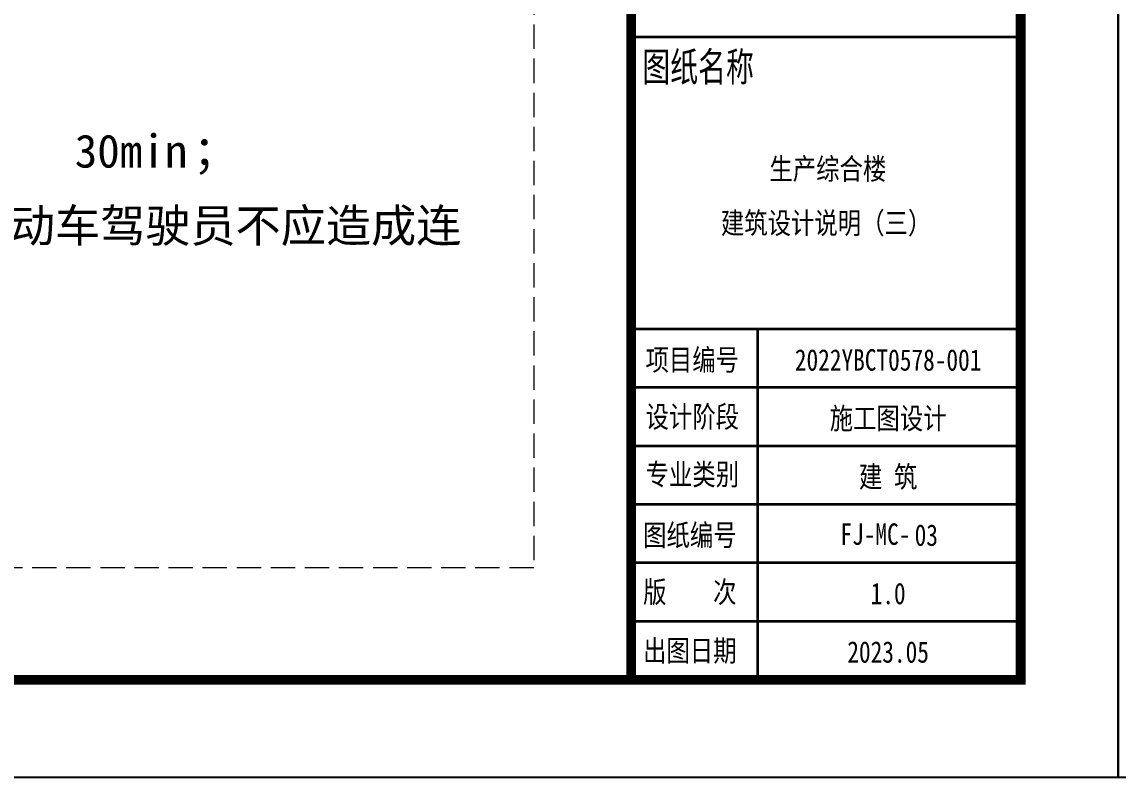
# Model space of a CAD drawing. Extents: x 1109697 to 1467097, y -139975 to 53891.
# Drawn here: x 1350742 to 1361997, y -74119 to -66364 of the extents above; entities that cross this region are included whole.
import ezdxf
from ezdxf.enums import TextEntityAlignment as Align

# ---------------------------------------------------------------- set-up
doc = ezdxf.new("R2010")
doc.units = 0
doc.header["$LTSCALE"] = 1000
doc.header["$MEASUREMENT"] = 0
doc.linetypes.add('DASH', pattern=[0.35, 0.25, -0.1])
doc.layers.add('PUB_TEXT', color=7, linetype='Continuous')
doc.layers.add('PUB_TITLE', color=4, linetype='Continuous')
doc.layers.add('不打印线', color=254, linetype='DASH', lineweight=0, plot=False)
doc.layers.add('图框', color=4, linetype='Continuous', lineweight=35)
doc.styles.add('-黑体', font='simhei.ttf', dxfattribs={"width": 0.8})
doc.styles.add('ST', font='')
doc.styles.get('ST').set_extended_font_data('NSimSun')

# ---------------------------------------------------------------- blocks, each defined once
blk = doc.blocks.new('图签01')
at = {"layer": '图框', "linetype": 'Continuous'}
for p, q in [((1793863, 89364), (1797865, 89364)), ((1793908, 86365), (1797908, 86365)), ((1795183, 82762), (1795183, 86365)), ((1793908, 85765), (1797908, 85765)), ((1793908, 85165), (1797908, 85165)), ((1793908, 84565), (1797908, 84565)), ((1793883, 83965), (1797883, 83965)), ((1793883, 83365), (1797883, 83365))]:
    blk.add_line(p, q, dxfattribs=at)
at = {"layer": '图框', "style": '-黑体'}
for s, height, width, p in [('图纸名称', 300, 0.7, (1793998, 88906)), ('项目编号', 220, 0.8, (1794031, 85937)), ('设计阶段', 220, 0.8, (1794031, 85353)), ('专业类别', 220, 0.8, (1794031, 84761)), ('图纸编号', 220, 0.8, (1794006, 84137)), ('版    次', 220, 0.8, (1794006, 83553)), ('出图日期', 220, 0.8, (1794006, 82950))]:
    blk.add_text(s, height=height, dxfattribs=dict(at, width=width)).set_placement(p)
at = {"layer": '图框', "style": '-黑体', "width": 0.8}
for s, height, p in [('2022YBCT0578-001', 220.01, (1796522, 85936)), ('施工图设计', 220, (1796522, 85336)), ('建 筑', 220, (1796522, 84736)), ('FJ-MC-', 220, (1796391, 84147)), ('1.0', 220, (1796522, 83537)), ('2023.05', 220, (1796522, 82937))]:
    blk.add_text(s, height=height, dxfattribs=at).set_placement(p, align=Align.CENTER)

msp = doc.modelspace()

# ---------------------------------------------------------------- linework, layer by layer
at = {"layer": 'PUB_TITLE'}
for points in [[(1277897, -74119), (1361997, -74119), (1361997, -14719), (1277897, -14719)], [(1361997, -74119), (1446097, -74119), (1446097, -14719), (1361997, -14719)]]:
    msp.add_lwpolyline(points, close=True, dxfattribs=at)
at = {"layer": 'PUB_TITLE', "const_width": 100}
msp.add_lwpolyline([(1280397, -73119), (1360997, -73119), (1360997, -15719), (1280397, -15719)], close=True, dxfattribs=at)
msp.add_lwpolyline([(1356997, -15719), (1356997, -73119)], dxfattribs=at)
at = {"layer": '不打印线'}
msp.add_lwpolyline([(1331797, -19141), (1355997, -19141), (1355997, -71971), (1331797, -71971)], close=True, dxfattribs=at)

# ---------------------------------------------------------------- block references
at = {"layer": 'PUB_TEXT'}
msp.add_blockref('图签01', (-436886, -155881), dxfattribs=at)

# ---------------------------------------------------------------- texts
at = {"layer": 'PUB_TEXT', "style": 'ST'}
for s, height, p in [('30min', 339.9, (1351284, -67860)), ('；', 340, (1352499, -67860)), ('内，玻璃幕墙对机动车驾驶员不应造成连', 339.87, (1346909, -68625))]:
    msp.add_text(s, height=height, dxfattribs=at).set_placement(p)
at = {"layer": 'PUB_TEXT', "style": '-黑体', "width": 0.8}
for s, p in [('生产综合楼', (1359017, -67983)), ('建筑设计说明（三）', (1358999, -68539)), ('03', (1360028, -71744))]:
    msp.add_text(s, height=220, dxfattribs=at).set_placement(p, align=Align.CENTER)

doc.saveas('drawing.dxf')
